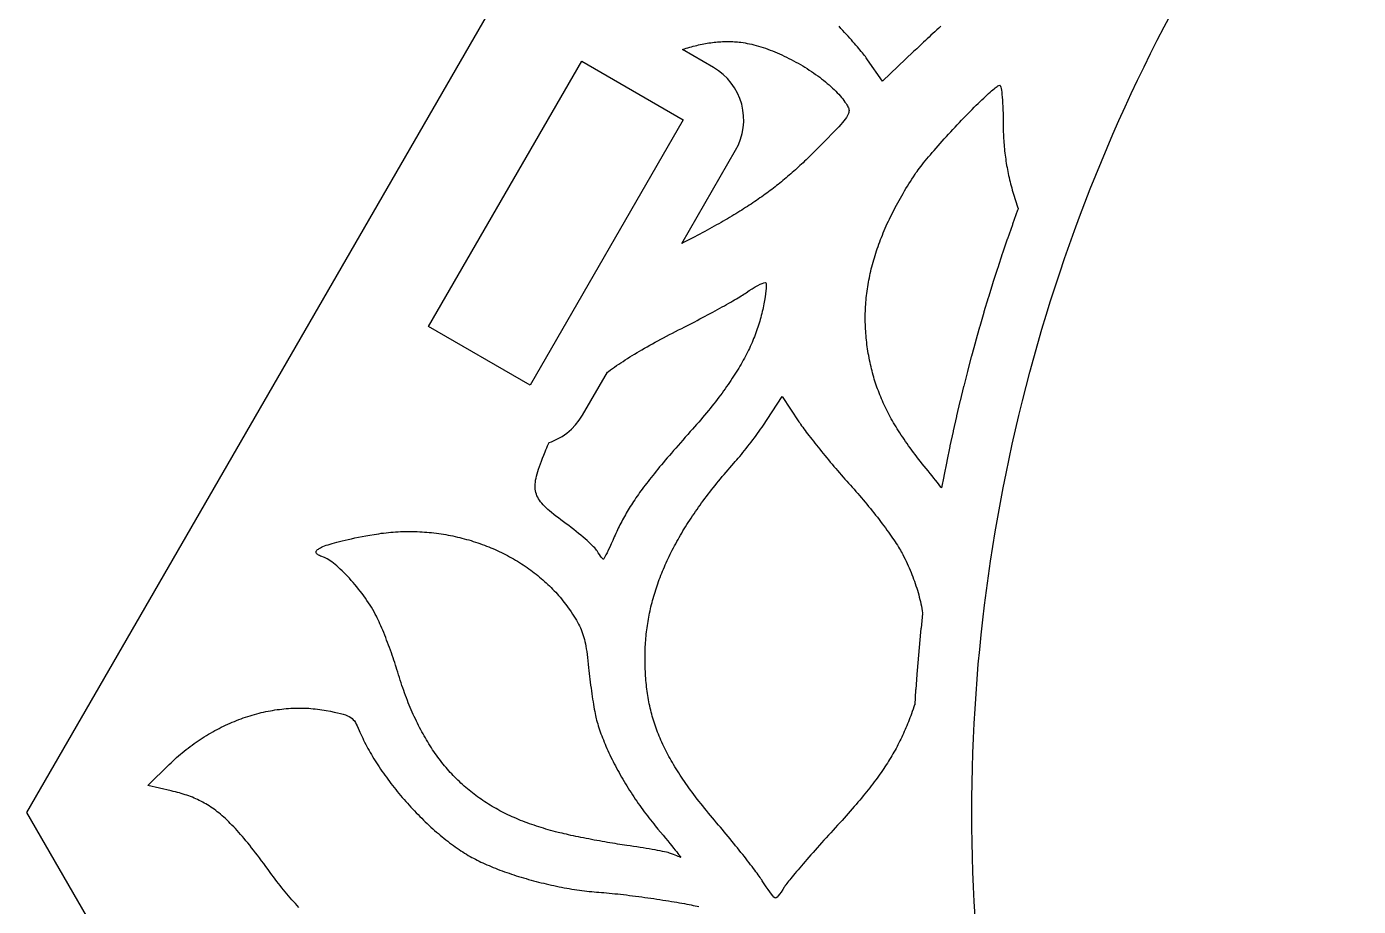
# Model space of a CAD drawing. Header units: millimetres. Extents: x 10 to 410, y 18 to 283.
# Drawn here: x 232 to 267.22, y 218.52 to 241.79 of the extents above; entities that cross this region are included whole.
import ezdxf

# ---------------------------------------------------------------- set-up
doc = ezdxf.new("R2010")
doc.units = ezdxf.units.MM
doc.layers.add('CUT', color=1, linetype='Continuous')

msp = doc.modelspace()

# ---------------------------------------------------------------- linework, layer by layer
at = {"layer": 'CUT'}
for points in [[(337, 160.3782), (372, 221), (337, 281.6218), (267, 281.6218), (232, 221), (267, 160.3782)], [(251.7882, 241.1192), (251.8506, 241.093), (251.913, 241.0659), (251.9754, 241.0378), (252.0377, 241.0088), (252.0998, 240.9788), (252.1618, 240.9481), (252.2234, 240.9165), (252.2848, 240.8841), (252.3457, 240.851), (252.4063, 240.8172), (252.4663, 240.7827), (252.5258, 240.7475), (252.5847, 240.7117), (252.6429, 240.6753), (252.7005, 240.6383), (252.7572, 240.6008), (252.8131, 240.5629), (252.8682, 240.5244), (252.9223, 240.4856), (252.9754, 240.4463), (253.0275, 240.4067), (253.0784, 240.3668), (253.1282, 240.3265), (253.1768, 240.286), (253.2241, 240.2453), (253.2701, 240.2043), (253.3147, 240.1632), (253.3578, 240.122), (253.3995, 240.0806), (253.4396, 240.0392), (253.4781, 239.9978), (253.5149, 239.9563), (253.55, 239.9149), (253.5834, 239.8735), (253.6149, 239.8323), (253.6445, 239.7911), (253.6722, 239.7502), (253.6908, 239.7211), (253.7075, 239.6938), (253.7219, 239.6678), (253.7337, 239.6426), (253.7427, 239.6179), (253.7486, 239.5931), (253.7511, 239.568), (253.75, 239.5419), (253.7449, 239.5146), (253.7357, 239.4855), (253.722, 239.4544), (253.7036, 239.4206), (253.6801, 239.3838), (253.6514, 239.3436), (253.617, 239.2996), (253.5769, 239.2513), (253.5307, 239.1982), (253.478, 239.14), (253.4188, 239.0763), (253.3526, 239.0065), (253.2792, 238.9304), (253.1983, 238.8473), (253.1097, 238.757), (253.013, 238.659), (252.9081, 238.5529), (252.8661, 238.5105), (252.8242, 238.4686), (252.7826, 238.4273), (252.7412, 238.3864), (252.6999, 238.3459), (252.6587, 238.306), (252.6177, 238.2664), (252.5767, 238.2273), (252.5359, 238.1886), (252.4951, 238.1503), (252.4543, 238.1124), (252.4136, 238.0748), (252.3729, 238.0377), (252.3322, 238.0008), (252.2915, 237.9644), (252.2507, 237.9282), (252.2098, 237.8924), (252.1689, 237.8568), (252.1278, 237.8216), (252.0867, 237.7866), (252.0454, 237.7519), (252.0039, 237.7175), (251.9622, 237.6833), (251.9204, 237.6493), (251.8783, 237.6155), (251.836, 237.582), (251.7935, 237.5486), (251.7507, 237.5154), (251.7076, 237.4824), (251.6642, 237.4495), (251.6204, 237.4168), (251.5763, 237.3842), (251.5319, 237.3517), (251.487, 237.3193), (251.4418, 237.287), (251.3961, 237.2548), (251.35, 237.2227), (251.3035, 237.1906), (251.2564, 237.1586), (251.2089, 237.1266), (251.1608, 237.0946), (251.1122, 237.0626), (251.0631, 237.0306), (251.0134, 236.9986), (250.9631, 236.9666), (250.9122, 236.9345), (250.8607, 236.9023), (250.8085, 236.8701), (250.7557, 236.8379), (250.7021, 236.8055), (250.6479, 236.773), (250.593, 236.7404), (250.5373, 236.7076), (250.4809, 236.6748), (250.4237, 236.6417), (250.3656, 236.6085), (250.3068, 236.5752), (250.2472, 236.5416), (250.1867, 236.5078), (250.1253, 236.4738), (250.063, 236.4396), (249.9998, 236.4051), (249.9358, 236.3704), (249.8707, 236.3354), (249.8047, 236.3002), (249.7377, 236.2646), (249.6697, 236.2288), (249.6007, 236.1926), (249.5307, 236.1561), (249.4596, 236.1192), (249.3874, 236.082), (249.3271, 236.0511), (250.753, 238.5209), (250.8247, 238.6605), (250.8824, 238.8066), (250.9255, 238.9575), (250.9537, 239.112), (250.9665, 239.2685), (250.9639, 239.4255), (250.946, 239.5815), (250.9128, 239.735), (250.8648, 239.8845), (250.8023, 240.0285), (250.7261, 240.1658), (250.6367, 240.2949), (250.5351, 240.4146), (250.4223, 240.5238), (250.2993, 240.6214), (250.1673, 240.7065), (249.3442, 241.1817), (249.3501, 241.1837), (249.3971, 241.1993), (249.4441, 241.2142), (249.4909, 241.2286), (249.5378, 241.2424), (249.5845, 241.2556), (249.6312, 241.2683), (249.6777, 241.2803), (249.7242, 241.2917), (249.7706, 241.3026), (249.8169, 241.3128), (249.8631, 241.3225), (249.9092, 241.3315), (249.9552, 241.34), (250.001, 241.3478), (250.0468, 241.355), (250.0925, 241.3616), (250.138, 241.3675), (250.1834, 241.3729), (250.2287, 241.3776), (250.2739, 241.3817), (250.319, 241.3852), (250.3639, 241.388), (250.4087, 241.3902), (250.4533, 241.3918), (250.4978, 241.3927), (250.5422, 241.393), (250.5864, 241.3927), (250.6305, 241.3916), (250.6744, 241.39), (250.7181, 241.3877), (250.7617, 241.3847), (250.8052, 241.381), (250.8484, 241.3767), (250.8915, 241.3718), (250.947, 241.3643), (251.0034, 241.3553), (251.0606, 241.3448), (251.1184, 241.333), (251.177, 241.3198), (251.2362, 241.3052), (251.296, 241.2893), (251.3563, 241.2722), (251.4171, 241.2538), (251.4782, 241.2342), (251.5397, 241.2134), (251.6015, 241.1915), (251.6636, 241.1685), (251.7258, 241.1444)], [(246.6827, 240.8709), (249.3673, 239.3209), (245.3173, 232.3061), (242.6327, 233.8561)], [(254.9628, 231.2565), (254.9311, 231.3103), (254.9001, 231.3638), (254.8699, 231.4171), (254.8406, 231.4701), (254.812, 231.523), (254.7842, 231.5757), (254.7572, 231.6282), (254.731, 231.6807), (254.7054, 231.733), (254.6806, 231.7852), (254.6566, 231.8374), (254.6332, 231.8895), (254.6105, 231.9416), (254.5885, 231.9937), (254.5672, 232.0458), (254.5466, 232.098), (254.5266, 232.1502), (254.5072, 232.2024), (254.4885, 232.2548), (254.4704, 232.3073), (254.4529, 232.3599), (254.436, 232.4127), (254.4197, 232.4657), (254.4039, 232.5189), (254.3887, 232.5722), (254.374, 232.6259), (254.3599, 232.6798), (254.3463, 232.7339), (254.3333, 232.7884), (254.3196, 232.8478), (254.3066, 232.9071), (254.2943, 232.9664), (254.2825, 233.0256), (254.2715, 233.0847), (254.261, 233.1438), (254.2512, 233.2029), (254.242, 233.2619), (254.2335, 233.3208), (254.2256, 233.3798), (254.2183, 233.4386), (254.2117, 233.4975), (254.2057, 233.5563), (254.2003, 233.6151), (254.1956, 233.6739), (254.1916, 233.7326), (254.1882, 233.7913), (254.1854, 233.85), (254.1833, 233.9087), (254.1818, 233.9673), (254.1809, 234.026), (254.1807, 234.0847), (254.1812, 234.1433), (254.1823, 234.2019), (254.184, 234.2606), (254.1864, 234.3192), (254.1895, 234.3779), (254.1932, 234.4365), (254.1975, 234.4952), (254.2025, 234.5539), (254.2082, 234.6126), (254.2145, 234.6713), (254.2214, 234.7301), (254.229, 234.7888), (254.2373, 234.8476), (254.2462, 234.9064), (254.2558, 234.9653), (254.266, 235.0242), (254.2769, 235.0831), (254.2884, 235.1421), (254.3006, 235.2011), (254.3135, 235.2602), (254.327, 235.3193), (254.3412, 235.3784), (254.356, 235.4376), (254.3715, 235.4969), (254.3877, 235.5562), (254.4045, 235.6156), (254.422, 235.6751), (254.4401, 235.7346), (254.4589, 235.7942), (254.4784, 235.8539), (254.4985, 235.9136), (254.5193, 235.9734), (254.5408, 236.0334), (254.563, 236.0933), (254.5858, 236.1534), (254.6092, 236.2136), (254.6334, 236.2738), (254.6582, 236.3342), (254.6837, 236.3946), (254.7098, 236.4552), (254.7366, 236.5158), (254.7641, 236.5766), (254.7923, 236.6375), (254.8211, 236.6984), (254.8507, 236.7595), (254.8809, 236.8207), (254.9117, 236.8821), (254.9433, 236.9435), (254.9755, 237.0051), (255.0084, 237.0668), (255.0419, 237.1286), (255.0762, 237.1906), (255.1111, 237.2527), (255.1467, 237.3149), (255.183, 237.3773), (255.22, 237.4398), (255.2576, 237.5024), (255.296, 237.5653), (255.335, 237.6282), (255.3747, 237.6913), (255.415, 237.7546), (255.4561, 237.818), (255.4978, 237.8816), (255.5224, 237.9179), (255.5498, 237.9567), (255.5798, 237.9979), (255.6125, 238.0414), (255.6476, 238.0871), (255.685, 238.1348), (255.7247, 238.1844), (255.7664, 238.2358), (255.81, 238.2887), (255.8555, 238.3432), (255.9027, 238.3991), (255.9514, 238.4562), (256.0016, 238.5144), (256.0532, 238.5735), (256.1059, 238.6335), (256.1597, 238.6942), (256.2144, 238.7555), (256.2699, 238.8172), (256.3261, 238.8792), (256.3829, 238.9414), (256.4402, 239.0036), (256.4977, 239.0658), (256.5554, 239.1277), (256.6132, 239.1893), (256.671, 239.2504), (256.7285, 239.3108), (256.7857, 239.3706), (256.8425, 239.4294), (256.8987, 239.4872), (256.9542, 239.5439), (257.0089, 239.5993), (257.0627, 239.6532), (257.1154, 239.7057), (257.1668, 239.7564), (257.217, 239.8054), (257.2657, 239.8524), (257.3128, 239.8973), (257.3583, 239.94), (257.4019, 239.9804), (257.4435, 240.0183), (257.4831, 240.0536), (257.5204, 240.0862), (257.5555, 240.1159), (257.5881, 240.1426), (257.6181, 240.1662), (257.6453, 240.1865), (257.6698, 240.2034), (257.6913, 240.2168), (257.7097, 240.2266), (257.7249, 240.2325), (257.7368, 240.2345), (257.7465, 240.2289), (257.7559, 240.2125), (257.765, 240.1859), (257.7736, 240.1496), (257.7819, 240.1043), (257.7895, 240.0506), (257.7967, 239.989), (257.8031, 239.9202), (257.809, 239.8447), (257.814, 239.7631), (257.8183, 239.676), (257.8217, 239.5841), (257.8242, 239.4878), (257.8258, 239.3878), (257.8263, 239.2847), (257.8265, 239.2269), (257.8271, 239.1695), (257.8281, 239.1124), (257.8295, 239.0556), (257.8313, 238.999), (257.8335, 238.9426), (257.8362, 238.8865), (257.8393, 238.8307), (257.8428, 238.775), (257.8467, 238.7195), (257.8511, 238.6642), (257.8559, 238.609), (257.8612, 238.554), (257.8669, 238.4992), (257.8731, 238.4444), (257.8798, 238.3898), (257.8869, 238.3353), (257.8945, 238.2808), (257.9025, 238.2264), (257.9111, 238.1721), (257.9201, 238.1178), (257.9297, 238.0635), (257.9397, 238.0093), (257.9502, 237.955), (257.9613, 237.9007), (257.9728, 237.8464), (257.9849, 237.7921), (257.9975, 237.7377), (258.0106, 237.6832), (258.0242, 237.6286), (258.0384, 237.574), (258.0531, 237.5192), (258.0684, 237.4643), (258.0842, 237.4092), (258.1005, 237.354), (258.1175, 237.2987), (258.135, 237.2431), (258.153, 237.1874), (258.1716, 237.1314), (258.1908, 237.0752), (258.2106, 237.0188), (258.2251, 236.9783), (258.2127, 236.9447), (258.208, 236.9316), (258.0753, 236.562), (258.0706, 236.5488), (257.9411, 236.1781), (257.9366, 236.1649), (257.8103, 235.793), (257.8059, 235.7798), (257.6829, 235.4068), (257.6786, 235.3935), (257.5589, 235.0195), (257.5547, 235.0062), (257.4383, 234.6312), (257.4342, 234.6178), (257.321, 234.2418), (257.317, 234.2284), (257.2071, 233.8514), (257.2033, 233.838), (257.0967, 233.46), (257.093, 233.4466), (256.9897, 233.0677), (256.9861, 233.0542), (256.8861, 232.6745), (256.8826, 232.6609), (256.7859, 232.2803), (256.7825, 232.2668), (256.6892, 231.8853), (256.6859, 231.8718), (256.5959, 231.4895), (256.5928, 231.4759), (256.5061, 231.0929), (256.5031, 231.0793), (256.4198, 230.6955), (256.4169, 230.6819), (256.3369, 230.2974), (256.3341, 230.2837), (256.2575, 229.8985), (256.2549, 229.8848), (256.1986, 229.5883), (256.1833, 229.6083), (256.1363, 229.669), (256.0891, 229.729), (256.0419, 229.7883), (255.9946, 229.8466), (255.9475, 229.9038), (255.8936, 229.969), (255.8408, 230.0335), (255.7891, 230.0972), (255.7384, 230.1603), (255.6888, 230.2227), (255.6403, 230.2845), (255.5927, 230.3456), (255.5462, 230.4062), (255.5007, 230.4662), (255.4562, 230.5256), (255.4127, 230.5845), (255.3701, 230.6428), (255.3285, 230.7007), (255.2879, 230.7581), (255.2481, 230.815), (255.2094, 230.8715), (255.1715, 230.9276), (255.1345, 230.9833), (255.0985, 231.0386), (255.0633, 231.0936), (255.0289, 231.1482), (254.9955, 231.2025)], [(250.9698, 234.7094), (251.0003, 234.7294), (251.0275, 234.7478), (251.1117, 234.8044), (251.1928, 234.8559), (251.2693, 234.9017), (251.3398, 234.9409), (251.4026, 234.9729), (251.4564, 234.9968), (251.4995, 235.0119), (251.5306, 235.0174), (251.5481, 235.0126), (251.5554, 234.9956), (251.5592, 234.964), (251.5596, 234.9192), (251.5567, 234.8626), (251.5507, 234.7956), (251.5417, 234.7195), (251.5299, 234.6358), (251.5153, 234.5458), (251.4983, 234.4509), (251.4788, 234.3524), (251.4679, 234.3009), (251.4563, 234.2495), (251.4441, 234.1982), (251.4314, 234.1469), (251.418, 234.0957), (251.404, 234.0446), (251.3894, 233.9935), (251.3741, 233.9425), (251.3582, 233.8914), (251.3417, 233.8404), (251.3245, 233.7894), (251.3066, 233.7384), (251.2881, 233.6874), (251.2689, 233.6363), (251.249, 233.5852), (251.2285, 233.5341), (251.2072, 233.4829), (251.1853, 233.4316), (251.1627, 233.3803), (251.1393, 233.3288), (251.1153, 233.2773), (251.0905, 233.2256), (251.065, 233.1738), (251.0387, 233.1219), (251.0118, 233.0699), (250.984, 233.0177), (250.9556, 232.9653), (250.9263, 232.9127), (250.8963, 232.86), (250.8656, 232.807), (250.834, 232.7539), (250.8017, 232.7005), (250.7686, 232.6469), (250.7347, 232.5931), (250.7, 232.539), (250.6644, 232.4847), (250.6281, 232.4301), (250.591, 232.3752), (250.553, 232.32), (250.5142, 232.2645), (250.4745, 232.2087), (250.434, 232.1526), (250.3927, 232.0961), (250.3505, 232.0393), (250.3074, 231.9822), (250.2635, 231.9246), (250.2187, 231.8667), (250.173, 231.8085), (250.1264, 231.7498), (250.0789, 231.6907), (250.0306, 231.6312), (249.9813, 231.5712), (249.9311, 231.5108), (249.88, 231.45), (249.8279, 231.3887), (249.775, 231.3269), (249.7211, 231.2647), (249.6662, 231.2019), (249.6104, 231.1387), (249.5537, 231.0749), (249.4857, 230.9988), (249.4194, 230.9242), (249.3547, 230.8512), (249.2916, 230.7798), (249.2301, 230.7098), (249.1701, 230.6412), (249.1116, 230.574), (249.0546, 230.5082), (248.999, 230.4437), (248.9449, 230.3804), (248.8921, 230.3184), (248.8407, 230.2576), (248.7906, 230.1979), (248.7419, 230.1394), (248.6944, 230.0819), (248.6481, 230.0254), (248.6031, 229.97), (248.5592, 229.9154), (248.5165, 229.8618), (248.4749, 229.8091), (248.4344, 229.7572), (248.395, 229.706), (248.3566, 229.6557), (248.3193, 229.606), (248.2829, 229.557), (248.2475, 229.5086), (248.213, 229.4608), (248.1793, 229.4135), (248.1466, 229.3668), (248.1147, 229.3205), (248.0835, 229.2746), (248.0532, 229.2291), (248.0236, 229.184), (247.9947, 229.1391), (247.9665, 229.0946), (247.939, 229.0502), (247.9121, 229.006), (247.8858, 228.962), (247.8601, 228.918), (247.8349, 228.8742), (247.8102, 228.8303), (247.7861, 228.7864), (247.7623, 228.7425), (247.739, 228.6984), (247.7161, 228.6543), (247.6936, 228.6099), (247.6714, 228.5653), (247.6495, 228.5204), (247.6279, 228.4753), (247.6065, 228.4298), (247.5854, 228.3839), (247.5644, 228.3376), (247.5437, 228.2908), (247.5012, 228.1952), (247.4601, 228.1044), (247.421, 228.0197), (247.3845, 227.9422), (247.3512, 227.8732), (247.3217, 227.814), (247.2966, 227.7658), (247.2766, 227.7298), (247.2621, 227.7073), (247.254, 227.6995), (247.2437, 227.7054), (247.2272, 227.722), (247.2055, 227.7481), (247.1797, 227.7823), (247.1508, 227.8233), (247.1197, 227.8696), (247.0876, 227.92), (247.0721, 227.9422), (247.0509, 227.9684), (247.0244, 227.9981), (246.9928, 228.0312), (246.9565, 228.0673), (246.9158, 228.1063), (246.8711, 228.1477), (246.8226, 228.1914), (246.7706, 228.237), (246.7155, 228.2843), (246.6576, 228.333), (246.5973, 228.3828), (246.5347, 228.4334), (246.4704, 228.4847), (246.4045, 228.5362), (246.3374, 228.5877), (246.2694, 228.639), (246.2009, 228.6897), (246.1302, 228.7418), (246.0633, 228.7919), (246.0001, 228.8402), (245.9406, 228.8869), (245.8848, 228.932), (245.8325, 228.9759), (245.7838, 229.0186), (245.7387, 229.0604), (245.6969, 229.1013), (245.6586, 229.1417), (245.6237, 229.1816), (245.5921, 229.2212), (245.5637, 229.2607), (245.5386, 229.3003), (245.5167, 229.3401), (245.498, 229.3804), (245.4823, 229.4212), (245.4697, 229.4628), (245.46, 229.5054), (245.4534, 229.549), (245.4496, 229.594), (245.4487, 229.6403), (245.4507, 229.6884), (245.4554, 229.7382), (245.4629, 229.7899), (245.473, 229.8439), (245.4858, 229.9001), (245.5011, 229.9588), (245.519, 230.0202), (245.5395, 230.0845), (245.5623, 230.1517), (245.5876, 230.2221), (245.6153, 230.2959), (245.6452, 230.3732), (245.6775, 230.4542), (245.712, 230.5391), (245.7339, 230.5921), (245.7562, 230.6445), (245.7788, 230.6964), (245.8018, 230.7477), (245.8209, 230.7893), (245.8809, 230.8086), (246.025, 230.8711), (246.1622, 230.9473), (246.2914, 231.0367), (246.4111, 231.1383), (246.5203, 231.2511), (246.6179, 231.3741), (246.703, 231.5061), (247.3612, 232.6461), (247.3897, 232.6673), (247.4418, 232.7054), (247.4949, 232.7435), (247.5489, 232.7816), (247.6039, 232.8196), (247.6598, 232.8577), (247.7167, 232.8958), (247.7746, 232.934), (247.8335, 232.9722), (247.8935, 233.0104), (247.9544, 233.0488), (248.0164, 233.0872), (248.0795, 233.1257), (248.1436, 233.1643), (248.2088, 233.203), (248.2751, 233.2419), (248.3425, 233.2809), (248.411, 233.32), (248.4807, 233.3593), (248.5515, 233.3988), (248.6235, 233.4384), (248.6966, 233.4783), (248.7709, 233.5184), (248.8464, 233.5586), (248.9231, 233.5991), (249.001, 233.6399), (249.0802, 233.6809), (249.1606, 233.7222), (249.2422, 233.7637), (249.3251, 233.8055), (249.3935, 233.84), (249.4622, 233.8749), (249.5313, 233.9103), (249.6005, 233.9459), (249.6698, 233.9818), (249.739, 234.0179), (249.808, 234.0541), (249.8766, 234.0903), (249.9447, 234.1265), (250.0122, 234.1626), (250.0789, 234.1985), (250.1448, 234.2341), (250.2096, 234.2694), (250.2733, 234.3043), (250.3357, 234.3388), (250.3967, 234.3726), (250.4561, 234.4059), (250.5139, 234.4384), (250.5698, 234.4702), (250.6238, 234.5011), (250.6757, 234.5311), (250.7254, 234.5602), (250.7728, 234.5881), (250.8176, 234.6149), (250.8599, 234.6405), (250.8995, 234.6649), (250.9361, 234.6878)], [(253.8365, 221.0971), (253.7846, 221.0375), (253.7315, 220.9772), (253.6774, 220.916), (253.6221, 220.8539), (253.5656, 220.7909), (253.5079, 220.727), (253.449, 220.6622), (253.3889, 220.5963), (253.3275, 220.5295), (253.2667, 220.4632), (253.2061, 220.397), (253.1459, 220.3309), (253.0862, 220.265), (253.0272, 220.1996), (252.9688, 220.1346), (252.9113, 220.0703), (252.8546, 220.0066), (252.799, 219.9438), (252.7444, 219.882), (252.6911, 219.8213), (252.6391, 219.7617), (252.5885, 219.7035), (252.5393, 219.6467), (252.4918, 219.5915), (252.446, 219.5379), (252.402, 219.4861), (252.3599, 219.4362), (252.3198, 219.3883), (252.2819, 219.3425), (252.2461, 219.299), (252.2126, 219.2578), (252.1815, 219.2192), (252.153, 219.1831), (252.127, 219.1497), (252.1038, 219.1192), (252.0834, 219.0916), (252.0659, 219.0671), (252.0513, 219.0458), (252.0399, 219.0277), (251.9976, 218.9599), (251.9557, 218.8978), (251.9157, 218.843), (251.8791, 218.7976), (251.8473, 218.7631), (251.8217, 218.7415), (251.8039, 218.7345), (251.7889, 218.7426), (251.7657, 218.7645), (251.7354, 218.7989), (251.6988, 218.8445), (251.6571, 218.8999), (251.6111, 218.9639), (251.5619, 219.0351), (251.5105, 219.1121), (251.4579, 219.1938), (251.4408, 219.2203), (251.4212, 219.2496), (251.3992, 219.2816), (251.3749, 219.3162), (251.3484, 219.3532), (251.3199, 219.3926), (251.2893, 219.4342), (251.2568, 219.4779), (251.2225, 219.5236), (251.1865, 219.5712), (251.1488, 219.6205), (251.1096, 219.6714), (251.069, 219.7239), (251.027, 219.7777), (250.9838, 219.8328), (250.9394, 219.889), (250.8939, 219.9463), (250.8475, 220.0044), (250.8002, 220.0634), (250.7521, 220.123), (250.7033, 220.1832), (250.6539, 220.2438), (250.604, 220.3047), (250.5538, 220.3658), (250.5032, 220.4269), (250.4523, 220.4881), (250.4014, 220.549), (250.3504, 220.6097), (250.2995, 220.6699), (250.2488, 220.7297), (250.1934, 220.7949), (250.1391, 220.8595), (250.0857, 220.9235), (250.0332, 220.987), (249.9818, 221.0498), (249.9312, 221.1121), (249.8817, 221.1739), (249.833, 221.2352), (249.7853, 221.296), (249.7385, 221.3562), (249.6927, 221.416), (249.6477, 221.4754), (249.6037, 221.5343), (249.5606, 221.5928), (249.5183, 221.6508), (249.4769, 221.7085), (249.4364, 221.7658), (249.3968, 221.8228), (249.3581, 221.8794), (249.3202, 221.9356), (249.2831, 221.9916), (249.2469, 222.0472), (249.2115, 222.1026), (249.177, 222.1577), (249.1433, 222.2126), (249.1104, 222.2672), (249.0783, 222.3216), (249.047, 222.3758), (249.0165, 222.4298), (248.9868, 222.4836), (248.9579, 222.5373), (248.9297, 222.5908), (248.9024, 222.6442), (248.8758, 222.6975), (248.8499, 222.7507), (248.8248, 222.8038), (248.8004, 222.8568), (248.7768, 222.9098), (248.7539, 222.9628), (248.7317, 223.0157), (248.7103, 223.0687), (248.6895, 223.1216), (248.6695, 223.1746), (248.6501, 223.2277), (248.6314, 223.2808), (248.6134, 223.334), (248.5961, 223.3872), (248.5795, 223.4406), (248.5635, 223.4941), (248.5481, 223.5478), (248.5335, 223.6015), (248.5194, 223.6555), (248.506, 223.7097), (248.4932, 223.764), (248.4811, 223.8186), (248.4695, 223.8734), (248.4586, 223.9285), (248.4482, 223.9838), (248.4385, 224.0394), (248.4293, 224.0953), (248.4207, 224.1515), (248.4127, 224.208), (248.4053, 224.2649), (248.3984, 224.3222), (248.392, 224.3798), (248.3862, 224.4378), (248.381, 224.4962), (248.3763, 224.555), (248.3721, 224.6143), (248.3684, 224.674), (248.3653, 224.7342), (248.3626, 224.7949), (248.3604, 224.8561), (248.3588, 224.9178), (248.3576, 224.98), (248.3569, 225.0428), (248.3566, 225.1061), (248.3569, 225.1624), (248.3577, 225.2186), (248.3591, 225.2747), (248.361, 225.3308), (248.3634, 225.3868), (248.3664, 225.4428), (248.3699, 225.4987), (248.3739, 225.5546), (248.3785, 225.6105), (248.3837, 225.6662), (248.3894, 225.722), (248.3956, 225.7777), (248.4024, 225.8334), (248.4098, 225.889), (248.4177, 225.9446), (248.4261, 226.0002), (248.4351, 226.0557), (248.4447, 226.1112), (248.4548, 226.1667), (248.4655, 226.2222), (248.4767, 226.2776), (248.4885, 226.3331), (248.5008, 226.3885), (248.5137, 226.4439), (248.5272, 226.4993), (248.5412, 226.5546), (248.5558, 226.61), (248.571, 226.6654), (248.5867, 226.7207), (248.603, 226.7761), (248.6198, 226.8315), (248.6373, 226.8868), (248.6552, 226.9422), (248.6738, 226.9976), (248.6929, 227.053), (248.7127, 227.1084), (248.7329, 227.1638), (248.7538, 227.2193), (248.7752, 227.2747), (248.7972, 227.3302), (248.8198, 227.3857), (248.843, 227.4412), (248.8667, 227.4968), (248.891, 227.5524), (248.9159, 227.608), (248.9414, 227.6636), (248.9675, 227.7193), (248.9941, 227.7751), (249.0214, 227.8308), (249.0492, 227.8866), (249.0776, 227.9425), (249.1066, 227.9984), (249.1362, 228.0544), (249.1664, 228.1104), (249.1972, 228.1664), (249.2285, 228.2225), (249.2605, 228.2787), (249.293, 228.3349), (249.3262, 228.3912), (249.3599, 228.4476), (249.3943, 228.504), (249.4292, 228.5605), (249.4648, 228.6171), (249.5009, 228.6737), (249.5376, 228.7305), (249.575, 228.7873), (249.6129, 228.8441), (249.6515, 228.9011), (249.6906, 228.9581), (249.7304, 229.0153), (249.7708, 229.0725), (249.8117, 229.1298), (249.8533, 229.1872), (249.8955, 229.2447), (249.9383, 229.3023), (249.9818, 229.36), (250.0258, 229.4178), (250.0704, 229.4757), (250.1157, 229.5337), (250.1616, 229.5919), (250.2081, 229.6501), (250.2552, 229.7084), (250.3029, 229.7669), (250.3513, 229.8255), (250.4003, 229.8842), (250.4499, 229.943), (250.5001, 230.0019), (250.5509, 230.061), (250.6024, 230.1202), (250.6545, 230.1795), (250.7072, 230.239), (250.7441, 230.2808), (250.7825, 230.3252), (250.8221, 230.3719), (250.8628, 230.4206), (250.9044, 230.4711), (250.9467, 230.5233), (250.9897, 230.5769), (251.033, 230.6316), (251.0766, 230.6872), (251.1202, 230.7435), (251.1638, 230.8003), (251.207, 230.8574), (251.2498, 230.9145), (251.2919, 230.9713), (251.3332, 231.0277), (251.3735, 231.0835), (251.4127, 231.1383), (251.4506, 231.1921), (251.4869, 231.2445), (251.5216, 231.2953), (251.5545, 231.3443), (251.5853, 231.3913), (251.9819, 232.0034), (252.425, 231.3373), (252.4475, 231.3039), (252.472, 231.2685), (252.4983, 231.2311), (252.5265, 231.1918), (252.5563, 231.1508), (252.5878, 231.108), (252.6209, 231.0637), (252.6555, 231.0179), (252.6915, 230.9707), (252.7289, 230.9222), (252.7675, 230.8724), (252.8073, 230.8215), (252.8483, 230.7696), (252.8903, 230.7167), (252.9333, 230.663), (252.9771, 230.6086), (253.0218, 230.5534), (253.0673, 230.4977), (253.1134, 230.4415), (253.1601, 230.385), (253.2073, 230.3281), (253.255, 230.271), (253.303, 230.2138), (253.3514, 230.1567), (253.3999, 230.0995), (253.4486, 230.0426), (253.4974, 229.9859), (253.5462, 229.9296), (253.5949, 229.8737), (253.6434, 229.8183), (253.6917, 229.7636), (253.7397, 229.7096), (253.7873, 229.6564), (253.8344, 229.6042), (253.8829, 229.5502), (253.9316, 229.4955), (253.9802, 229.4401), (254.0288, 229.3841), (254.0774, 229.3276), (254.1258, 229.2707), (254.1739, 229.2134), (254.2218, 229.1558), (254.2694, 229.098), (254.3165, 229.04), (254.3632, 228.9821), (254.4094, 228.9241), (254.4551, 228.8663), (254.5, 228.8087), (254.5443, 228.7513), (254.5879, 228.6944), (254.6306, 228.6378), (254.6724, 228.5818), (254.7134, 228.5264), (254.7533, 228.4716), (254.7921, 228.4176), (254.8299, 228.3645), (254.8665, 228.3122), (254.9018, 228.261), (254.9358, 228.2108), (254.9685, 228.1618), (254.9998, 228.1141), (255.0296, 228.0676), (255.0578, 228.0226), (255.0845, 227.979), (255.1095, 227.937), (255.1328, 227.8967), (255.1543, 227.858), (255.1739, 227.8212), (255.2039, 227.7629), (255.2331, 227.7045), (255.2615, 227.6461), (255.2891, 227.5875), (255.316, 227.5289), (255.342, 227.4702), (255.3673, 227.4114), (255.3918, 227.3525), (255.4155, 227.2935), (255.4384, 227.2344), (255.4605, 227.1753), (255.4818, 227.116), (255.5024, 227.0567), (255.5222, 226.9973), (255.5412, 226.9378), (255.5594, 226.8782), (255.5768, 226.8185), (255.5934, 226.7588), (255.6093, 226.6989), (255.6244, 226.639), (255.6386, 226.579), (255.6521, 226.5189), (255.6649, 226.4587), (255.6768, 226.3985), (255.6879, 226.3381), (255.6983, 226.2777), (255.6992, 226.272), (255.6988, 226.2683), (255.656, 225.878), (255.6546, 225.8641), (255.6152, 225.4734), (255.6139, 225.4595), (255.578, 225.0684), (255.5767, 225.0545), (255.5442, 224.6632), (255.5431, 224.6492), (255.514, 224.2576), (255.513, 224.2437), (255.4874, 223.8518), (255.4873, 223.8516), (255.4693, 223.797), (255.4474, 223.7335), (255.4248, 223.6699), (255.4047, 223.6147), (255.3843, 223.56), (255.3638, 223.5059), (255.3431, 223.4524), (255.3221, 223.3994), (255.3009, 223.3469), (255.2794, 223.2949), (255.2577, 223.2433), (255.2356, 223.1921), (255.2132, 223.1413), (255.1905, 223.0909), (255.1674, 223.0408), (255.144, 222.9909), (255.1201, 222.9414), (255.0958, 222.8921), (255.0711, 222.843), (255.0459, 222.7941), (255.0203, 222.7453), (254.9942, 222.6967), (254.9675, 222.6481), (254.9404, 222.5997), (254.9126, 222.5512), (254.8843, 222.5028), (254.8555, 222.4544), (254.826, 222.4059), (254.7959, 222.3574), (254.7651, 222.3087), (254.7337, 222.26), (254.7016, 222.2111), (254.6688, 222.1619), (254.6353, 222.1126), (254.601, 222.0631), (254.566, 222.0132), (254.5302, 221.9631), (254.4936, 221.9126), (254.4562, 221.8618), (254.418, 221.8106), (254.3789, 221.759), (254.339, 221.7069), (254.2981, 221.6544), (254.2563, 221.6014), (254.2137, 221.5478), (254.17, 221.4937), (254.1254, 221.439), (254.0798, 221.3837), (254.0332, 221.3278), (253.9856, 221.2712), (253.937, 221.2139), (253.8873, 221.1559)], [(243.836, 221.4849), (243.7908, 221.5198), (243.7461, 221.5551), (243.7019, 221.591), (243.6581, 221.6274), (243.6148, 221.6643), (243.5719, 221.7018), (243.5295, 221.7397), (243.4876, 221.7782), (243.4461, 221.8172), (243.405, 221.8567), (243.3644, 221.8968), (243.3242, 221.9374), (243.2844, 221.9786), (243.2451, 222.0202), (243.2062, 222.0625), (243.1678, 222.1052), (243.1297, 222.1486), (243.0921, 222.1924), (243.0549, 222.2369), (243.0181, 222.2819), (242.9818, 222.3274), (242.9458, 222.3735), (242.9103, 222.4202), (242.8751, 222.4674), (242.8404, 222.5152), (242.806, 222.5636), (242.7721, 222.6126), (242.7386, 222.6621), (242.7054, 222.7123), (242.6726, 222.763), (242.6403, 222.8143), (242.6083, 222.8661), (242.5767, 222.9186), (242.5454, 222.9717), (242.5146, 223.0254), (242.4841, 223.0796), (242.454, 223.1345), (242.4243, 223.19), (242.3949, 223.2461), (242.3659, 223.3028), (242.3372, 223.3601), (242.3089, 223.418), (242.281, 223.4766), (242.2534, 223.5357), (242.2261, 223.5955), (242.1992, 223.656), (242.1727, 223.717), (242.1465, 223.7787), (242.1206, 223.841), (242.0951, 223.904), (242.0699, 223.9676), (242.045, 224.0319), (242.0205, 224.0968), (241.9962, 224.1623), (241.9723, 224.2285), (241.9488, 224.2954), (241.9255, 224.3629), (241.9026, 224.4311), (241.8799, 224.4999), (241.8576, 224.5694), (241.8356, 224.6396), (241.8139, 224.7104), (241.7925, 224.7819), (241.7746, 224.8411), (241.7556, 224.9022), (241.7356, 224.9649), (241.7145, 225.029), (241.6926, 225.0943), (241.6698, 225.1605), (241.6464, 225.2274), (241.6224, 225.2947), (241.5978, 225.3622), (241.5728, 225.4297), (241.5475, 225.4968), (241.5219, 225.5634), (241.4962, 225.6293), (241.4705, 225.6941), (241.4448, 225.7576), (241.4192, 225.8197), (241.3939, 225.88), (241.3688, 225.9383), (241.3442, 225.9943), (241.3202, 226.0479), (241.2967, 226.0987), (241.2739, 226.1465), (241.2519, 226.1912), (241.2219, 226.2491), (241.1898, 226.3079), (241.1556, 226.3674), (241.1195, 226.4276), (241.0816, 226.4882), (241.0421, 226.5491), (241.001, 226.6101), (240.9586, 226.6712), (240.915, 226.7321), (240.8702, 226.7926), (240.8245, 226.8528), (240.778, 226.9123), (240.7307, 226.9711), (240.6829, 227.0289), (240.6347, 227.0857), (240.5862, 227.1413), (240.5375, 227.1956), (240.4888, 227.2483), (240.4402, 227.2994), (240.3919, 227.3487), (240.3439, 227.396), (240.2965, 227.4412), (240.2497, 227.4841), (240.2037, 227.5247), (240.1586, 227.5626), (240.1146, 227.5979), (240.0718, 227.6303), (240.0303, 227.6597), (239.9903, 227.6859), (239.9519, 227.7088), (239.9152, 227.7282), (239.8804, 227.744), (239.8476, 227.7561), (239.8097, 227.7689), (239.776, 227.782), (239.7465, 227.7953), (239.7211, 227.8087), (239.6999, 227.8224), (239.6828, 227.8363), (239.6699, 227.8504), (239.6612, 227.8647), (239.6565, 227.8792), (239.6561, 227.8938), (239.6597, 227.9087), (239.6675, 227.9238), (239.6794, 227.939), (239.6954, 227.9545), (239.7155, 227.9701), (239.7397, 227.9859), (239.768, 228.0018), (239.8004, 228.018), (239.8369, 228.0343), (239.8775, 228.0508), (239.9221, 228.0675), (239.9709, 228.0843), (240.0237, 228.1013), (240.0806, 228.1185), (240.1415, 228.1358), (240.2065, 228.1533), (240.2755, 228.171), (240.3486, 228.1888), (240.4257, 228.2067), (240.5069, 228.2248), (240.5921, 228.2431), (240.6813, 228.2615), (240.7745, 228.28), (240.8717, 228.2987), (240.973, 228.3175), (241.0782, 228.3365), (241.1875, 228.3555), (241.2509, 228.3661), (241.3144, 228.3758), (241.3779, 228.3848), (241.4415, 228.393), (241.5051, 228.4005), (241.5687, 228.4072), (241.6324, 228.4132), (241.6961, 228.4184), (241.7598, 228.4228), (241.8235, 228.4266), (241.8872, 228.4295), (241.9509, 228.4318), (242.0146, 228.4333), (242.0782, 228.4341), (242.1418, 228.4341), (242.2054, 228.4335), (242.2689, 228.4321), (242.3323, 228.43), (242.3957, 228.4272), (242.4589, 228.4236), (242.5221, 228.4194), (242.5852, 228.4145), (242.6482, 228.4088), (242.711, 228.4025), (242.7738, 228.3954), (242.8364, 228.3877), (242.8988, 228.3793), (242.9611, 228.3702), (243.0233, 228.3604), (243.0853, 228.35), (243.1471, 228.3388), (243.2087, 228.327), (243.2702, 228.3146), (243.3314, 228.3014), (243.3925, 228.2876), (243.4533, 228.2732), (243.5139, 228.258), (243.5742, 228.2423), (243.6344, 228.2259), (243.6942, 228.2088), (243.7538, 228.1911), (243.8132, 228.1727), (243.8722, 228.1538), (243.931, 228.1341), (243.9895, 228.1139), (244.0477, 228.093), (244.1056, 228.0715), (244.1632, 228.0494), (244.2204, 228.0267), (244.2773, 228.0033), (244.3339, 227.9794), (244.3901, 227.9548), (244.4459, 227.9297), (244.5014, 227.9039), (244.5565, 227.8775), (244.6113, 227.8506), (244.6656, 227.823), (244.7195, 227.7949), (244.773, 227.7661), (244.8261, 227.7368), (244.8788, 227.707), (244.9311, 227.6765), (244.9829, 227.6455), (245.0342, 227.6139), (245.0851, 227.5817), (245.1355, 227.549), (245.1855, 227.5157), (245.2349, 227.4819), (245.2839, 227.4475), (245.3323, 227.4125), (245.3803, 227.377), (245.4277, 227.341), (245.4746, 227.3044), (245.521, 227.2673), (245.5668, 227.2297), (245.6121, 227.1915), (245.6568, 227.1528), (245.701, 227.1136), (245.7445, 227.0739), (245.7875, 227.0336), (245.8299, 226.9928), (245.8717, 226.9516), (245.9128, 226.9098), (245.9534, 226.8675), (245.9933, 226.8247), (246.0326, 226.7814), (246.0713, 226.7376), (246.1092, 226.6933), (246.1466, 226.6486), (246.1832, 226.6033), (246.2192, 226.5576), (246.2545, 226.5114), (246.2891, 226.4647), (246.323, 226.4175), (246.3562, 226.3699), (246.3986, 226.3076), (246.4381, 226.2484), (246.475, 226.1919), (246.5093, 226.1376), (246.5411, 226.0852), (246.5706, 226.0343), (246.598, 225.9845), (246.6232, 225.9355), (246.6466, 225.8867), (246.6681, 225.8379), (246.688, 225.7886), (246.7063, 225.7384), (246.7232, 225.6869), (246.7388, 225.6338), (246.7532, 225.5787), (246.7667, 225.5211), (246.7792, 225.4607), (246.791, 225.397), (246.8021, 225.3298), (246.8127, 225.2585), (246.823, 225.1828), (246.833, 225.1023), (246.8429, 225.0166), (246.8528, 224.9253), (246.8628, 224.828), (246.8705, 224.7533), (246.8788, 224.6775), (246.8876, 224.6009), (246.8969, 224.5238), (246.9065, 224.4466), (246.9166, 224.3694), (246.9269, 224.2927), (246.9374, 224.2168), (246.9482, 224.142), (246.9591, 224.0686), (246.9702, 223.9968), (246.9813, 223.9271), (246.9924, 223.8597), (247.0035, 223.795), (247.0145, 223.7332), (247.0254, 223.6748), (247.0361, 223.6199), (247.0465, 223.5689), (247.0567, 223.5221), (247.0666, 223.4799), (247.0761, 223.4425), (247.0897, 223.393), (247.1042, 223.3428), (247.1197, 223.2919), (247.1362, 223.2403), (247.1535, 223.1881), (247.1718, 223.1353), (247.1909, 223.0819), (247.2109, 223.028), (247.2318, 222.9735), (247.2535, 222.9186), (247.276, 222.8632), (247.2994, 222.8073), (247.3235, 222.7511), (247.3484, 222.6945), (247.3741, 222.6375), (247.4005, 222.5802), (247.4276, 222.5227), (247.4555, 222.4648), (247.484, 222.4067), (247.5133, 222.3485), (247.5432, 222.29), (247.5737, 222.2314), (247.6049, 222.1727), (247.6366, 222.1139), (247.669, 222.0551), (247.702, 221.9962), (247.7355, 221.9373), (247.7696, 221.8785), (247.8042, 221.8197), (247.8394, 221.7609), (247.875, 221.7023), (247.9112, 221.6439), (247.9478, 221.5856), (247.9848, 221.5275), (248.0223, 221.4696), (248.0602, 221.412), (248.0986, 221.3547), (248.1373, 221.2977), (248.1764, 221.241), (248.2159, 221.1847), (248.2557, 221.1288), (248.2958, 221.0734), (248.3363, 221.0184), (248.377, 220.9639), (248.418, 220.9099), (248.4593, 220.8564), (248.5008, 220.8035), (248.5426, 220.7513), (248.5846, 220.6996), (248.6268, 220.6486), (248.6979, 220.5634), (248.7667, 220.4806), (248.8329, 220.4006), (248.8961, 220.324), (248.956, 220.2511), (249.0123, 220.1824), (249.0646, 220.1183), (249.1125, 220.0592), (249.1558, 220.0055), (249.194, 219.9577), (249.2269, 219.9162), (249.2541, 219.8814), (249.2751, 219.8538), (249.2898, 219.8337), (249.2978, 219.8217), (249.2986, 219.818), (249.2867, 219.8219), (249.2647, 219.8299), (249.2341, 219.8415), (249.1965, 219.856), (249.1533, 219.873), (249.106, 219.8918), (249.0561, 219.9118), (249.0326, 219.9202), (249.0019, 219.9295), (248.9643, 219.9396), (248.9204, 219.9504), (248.8704, 219.9618), (248.815, 219.9737), (248.7544, 219.9861), (248.6891, 219.9989), (248.6196, 220.0121), (248.5463, 220.0254), (248.4695, 220.0389), (248.3897, 220.0525), (248.3074, 220.066), (248.223, 220.0795), (248.1368, 220.0928), (248.0494, 220.1059), (247.9611, 220.1186), (247.8724, 220.131), (247.8143, 220.1391), (247.7541, 220.1478), (247.6921, 220.1571), (247.6285, 220.1669), (247.5634, 220.1771), (247.4969, 220.1879), (247.4293, 220.1991), (247.3608, 220.2107), (247.2914, 220.2227), (247.2215, 220.2349), (247.1511, 220.2475), (247.0804, 220.2604), (247.0096, 220.2735), (246.9389, 220.2868), (246.8685, 220.3003), (246.7984, 220.3139), (246.729, 220.3276), (246.6604, 220.3413), (246.5926, 220.3552), (246.5261, 220.369), (246.4608, 220.3828), (246.3969, 220.3965), (246.3348, 220.4101), (246.2744, 220.4236), (246.216, 220.437), (246.1598, 220.4501), (246.1059, 220.463), (246.0546, 220.4757), (245.9886, 220.4925), (245.9232, 220.5096), (245.8584, 220.5272), (245.7941, 220.5452), (245.7304, 220.5636), (245.6673, 220.5824), (245.6047, 220.6016), (245.5427, 220.6212), (245.4812, 220.6412), (245.4203, 220.6617), (245.3599, 220.6826), (245.3001, 220.7039), (245.2409, 220.7257), (245.1821, 220.7478), (245.1239, 220.7704), (245.0663, 220.7935), (245.0091, 220.817), (244.9525, 220.8409), (244.8965, 220.8653), (244.8409, 220.8901), (244.7859, 220.9154), (244.7314, 220.9411), (244.6774, 220.9673), (244.6239, 220.9939), (244.571, 221.021), (244.5185, 221.0486), (244.4666, 221.0766), (244.4151, 221.1051), (244.3642, 221.1341), (244.3137, 221.1636), (244.2637, 221.1935), (244.2143, 221.2239), (244.1653, 221.2548), (244.1168, 221.2862), (244.0688, 221.3181), (244.0213, 221.3505), (243.9743, 221.3833), (243.9277, 221.4167), (243.8816, 221.4505)]]:
    msp.add_lwpolyline(points, close=True, dxfattribs=at)
for points in [[(257.0839, 218.2528), (257.0617, 218.6449), (257.0428, 219.0371), (257.0274, 219.4295), (257.0154, 219.822), (257.0069, 220.2146), (257.0017, 220.6073), (257, 221), (257.0017, 221.3927), (257.0069, 221.7854), (257.0154, 222.178), (257.0274, 222.5705), (257.0428, 222.9629), (257.0617, 223.3551), (257.0839, 223.7472), (257.1096, 224.139), (257.1387, 224.5307), (257.1712, 224.922), (257.2072, 225.3131), (257.2465, 225.7038), (257.2893, 226.0941), (257.3354, 226.4841), (257.385, 226.8737), (257.4379, 227.2628), (257.4943, 227.6514), (257.554, 228.0396), (257.6171, 228.4271), (257.6837, 228.8142), (257.7535, 229.2006), (257.8268, 229.5864), (257.9034, 229.9716), (257.9834, 230.356), (258.0667, 230.7398), (258.1533, 231.1228), (258.2434, 231.505), (258.3367, 231.8865), (258.4334, 232.2671), (258.5333, 232.6469), (258.6366, 233.0257), (258.7432, 233.4037), (258.8531, 233.7807), (258.9663, 234.1567), (259.0827, 234.5318), (259.2025, 234.9058), (259.3254, 235.2787), (259.4517, 235.6506), (259.5811, 236.0213), (259.7138, 236.3909), (259.8498, 236.7593), (259.9889, 237.1266), (260.1312, 237.4926), (260.2767, 237.8573), (260.4254, 238.2208), (260.5773, 238.5829), (260.7323, 238.9437), (260.8905, 239.3031), (261.0517, 239.6612), (261.2161, 240.0178), (261.3837, 240.373), (261.5543, 240.7267), (261.728, 241.0789), (261.9047, 241.4296), (262.0845, 241.7787), (262.2674, 242.1262)], [(256.1766, 241.796), (256.1244, 241.7477), (256.0724, 241.6996), (256.0208, 241.6517), (255.9697, 241.6041), (255.919, 241.5569), (255.8689, 241.5103), (255.8195, 241.4641), (255.7709, 241.4187), (255.7232, 241.3739), (255.6764, 241.33), (255.6306, 241.2869), (255.586, 241.2449), (255.5425, 241.2038), (255.5004, 241.1639), (255.4596, 241.1252), (254.6348, 240.3411), (254.2435, 240.9091), (254.2254, 240.9349), (254.2051, 240.9627), (254.1827, 240.9925), (254.1582, 241.0243), (254.1317, 241.058), (254.1033, 241.0935), (254.073, 241.1307), (254.041, 241.1696), (254.0072, 241.2101), (253.9717, 241.2521), (253.9346, 241.2956), (253.8959, 241.3405), (253.8558, 241.3867), (253.8143, 241.4341), (253.7714, 241.4827), (253.7272, 241.5323), (253.6818, 241.5831), (253.6353, 241.6347), (253.5876, 241.6873), (253.5389, 241.7407), (253.4893, 241.7948)], [(239.2016, 218.491), (239.1553, 218.5404), (239.1093, 218.5904), (239.0635, 218.641), (239.0179, 218.6922), (238.9725, 218.744), (238.9273, 218.7964), (238.8823, 218.8494), (238.8374, 218.903), (238.7928, 218.9573), (238.7484, 219.0121), (238.7042, 219.0675), (238.6601, 219.1236), (238.6163, 219.1802), (238.5727, 219.2375), (238.5292, 219.2953), (238.486, 219.3538), (238.4429, 219.4129), (238.3839, 219.4941), (238.3261, 219.5731), (238.2693, 219.6501), (238.2136, 219.725), (238.1589, 219.7979), (238.1052, 219.8687), (238.0523, 219.9376), (238.0004, 220.0046), (237.9493, 220.0696), (237.899, 220.1328), (237.8495, 220.1942), (237.8007, 220.2537), (237.7525, 220.3115), (237.7051, 220.3675), (237.6582, 220.4218), (237.6119, 220.4745), (237.5661, 220.5255), (237.5208, 220.5749), (237.476, 220.6227), (237.4315, 220.669), (237.3874, 220.7138), (237.3437, 220.7571), (237.3002, 220.799), (237.257, 220.8394), (237.214, 220.8785), (237.1712, 220.9162), (237.1285, 220.9526), (237.0859, 220.9877), (237.0433, 221.0216), (237.0007, 221.0542), (236.9582, 221.0857), (236.9155, 221.116), (236.8727, 221.1452), (236.8298, 221.1733), (236.7867, 221.2004), (236.7434, 221.2265), (236.6998, 221.2515), (236.6559, 221.2756), (236.6116, 221.2988), (236.567, 221.3211), (236.5219, 221.3426), (236.4764, 221.3632), (236.4303, 221.383), (236.3837, 221.4021), (236.3366, 221.4204), (236.2888, 221.4381), (236.2403, 221.4551), (236.1911, 221.4714), (236.1412, 221.4872), (236.0905, 221.5024), (236.039, 221.5171), (235.9866, 221.5313), (235.9333, 221.545), (235.8791, 221.5583), (235.8239, 221.5712), (235.2036, 221.7127), (235.7705, 222.2701), (235.8185, 222.3167), (235.8669, 222.3626), (235.9159, 222.4079), (235.9653, 222.4525), (236.0151, 222.4964), (236.0654, 222.5396), (236.1161, 222.5821), (236.1673, 222.624), (236.2189, 222.6651), (236.2708, 222.7056), (236.3232, 222.7453), (236.3759, 222.7844), (236.4291, 222.8227), (236.4825, 222.8603), (236.5364, 222.8972), (236.5906, 222.9334), (236.6451, 222.9689), (236.6999, 223.0037), (236.7551, 223.0377), (236.8105, 223.071), (236.8663, 223.1035), (236.9223, 223.1353), (236.9786, 223.1664), (237.0352, 223.1967), (237.092, 223.2263), (237.1491, 223.2551), (237.2064, 223.2832), (237.264, 223.3105), (237.3217, 223.3371), (237.3797, 223.3629), (237.4378, 223.3879), (237.4961, 223.4121), (237.5546, 223.4356), (237.6133, 223.4583), (237.6721, 223.4802), (237.7311, 223.5013), (237.7902, 223.5216), (237.8495, 223.5412), (237.9088, 223.5599), (237.9683, 223.5778), (238.0278, 223.595), (238.0874, 223.6113), (238.1471, 223.6268), (238.2069, 223.6415), (238.2667, 223.6554), (238.3266, 223.6685), (238.3865, 223.6807), (238.4464, 223.6921), (238.5064, 223.7027), (238.5663, 223.7125), (238.6263, 223.7214), (238.6862, 223.7294), (238.7461, 223.7367), (238.806, 223.7431), (238.8658, 223.7486), (238.9256, 223.7532), (238.9853, 223.7571), (239.045, 223.76), (239.1045, 223.7621), (239.164, 223.7633), (239.2234, 223.7637), (239.2826, 223.7631), (239.3417, 223.7617), (239.4007, 223.7594), (239.4596, 223.7563), (239.5182, 223.7522), (239.5768, 223.7472), (239.6351, 223.7414), (239.6933, 223.7346), (239.7513, 223.727), (239.809, 223.7184), (239.8666, 223.7089), (239.9239, 223.6986), (240.0351, 223.6772), (240.1344, 223.6573), (240.2227, 223.6383), (240.3009, 223.6197), (240.3699, 223.6009), (240.4305, 223.5815), (240.4837, 223.5609), (240.5302, 223.5385), (240.5709, 223.5139), (240.6068, 223.4866), (240.6386, 223.456), (240.6673, 223.4215), (240.6938, 223.3827), (240.7188, 223.3391), (240.7433, 223.29), (240.7681, 223.235), (240.7941, 223.1736), (240.8162, 223.1216), (240.8392, 223.0692), (240.8631, 223.0166), (240.888, 222.9637), (240.9138, 222.9105), (240.9405, 222.8571), (240.968, 222.8035), (240.9964, 222.7497), (241.0257, 222.6958), (241.0557, 222.6417), (241.0866, 222.5874), (241.1183, 222.533), (241.1507, 222.4786), (241.1839, 222.424), (241.2179, 222.3694), (241.2525, 222.3148), (241.2879, 222.2601), (241.324, 222.2055), (241.3607, 222.1509), (241.3981, 222.0963), (241.4361, 222.0417), (241.4748, 221.9873), (241.514, 221.9329), (241.5539, 221.8786), (241.5943, 221.8245), (241.6353, 221.7706), (241.6768, 221.7168), (241.7188, 221.6632), (241.7613, 221.6098), (241.8043, 221.5566), (241.8478, 221.5037), (241.8918, 221.4511), (241.9361, 221.3988), (241.9809, 221.3467), (242.0261, 221.295), (242.0717, 221.2436), (242.1177, 221.1926), (242.164, 221.142), (242.2106, 221.0918), (242.2575, 221.042), (242.3048, 220.9926), (242.3523, 220.9437), (242.4001, 220.8953), (242.4482, 220.8474), (242.4965, 220.8), (242.545, 220.7531), (242.5937, 220.7068), (242.6426, 220.6611), (242.6916, 220.616), (242.7408, 220.5715), (242.7902, 220.5276), (242.8396, 220.4843), (242.8891, 220.4418), (242.9388, 220.3999), (242.9885, 220.3587), (243.0382, 220.3183), (243.088, 220.2786), (243.1377, 220.2397), (243.1875, 220.2016), (243.2373, 220.1643), (243.287, 220.1278), (243.3367, 220.0921), (243.3863, 220.0573), (243.4358, 220.0234), (243.4852, 219.9904), (243.5345, 219.9583), (243.5836, 219.9272), (243.6326, 219.897), (243.6814, 219.8678), (243.73, 219.8396), (243.7748, 219.8144), (243.8208, 219.7894), (243.868, 219.7646), (243.9164, 219.7398), (243.9659, 219.7152), (244.0165, 219.6908), (244.0682, 219.6666), (244.1209, 219.6425), (244.1746, 219.6186), (244.2293, 219.595), (244.285, 219.5715), (244.3415, 219.5483), (244.3989, 219.5252), (244.4571, 219.5025), (244.5161, 219.4799), (244.5759, 219.4577), (244.6364, 219.4356), (244.6975, 219.4139), (244.7594, 219.3925), (244.8219, 219.3713), (244.8849, 219.3505), (244.9485, 219.3299), (245.0127, 219.3097), (245.0773, 219.2899), (245.1424, 219.2703), (245.2079, 219.2512), (245.2738, 219.2323), (245.34, 219.2139), (245.4066, 219.1958), (245.4734, 219.1782), (245.5405, 219.1609), (245.6078, 219.144), (245.6752, 219.1276), (245.7429, 219.1116), (245.8106, 219.096), (245.8784, 219.0809), (245.9463, 219.0662), (246.0141, 219.052), (246.0819, 219.0383), (246.1497, 219.025), (246.2174, 219.0123), (246.285, 219), (246.3523, 218.9883), (246.4195, 218.9771), (246.4865, 218.9665), (246.5532, 218.9563), (246.6196, 218.9468), (246.6856, 218.9377), (246.7513, 218.9293), (246.8166, 218.9214), (246.8815, 218.9142), (246.9459, 218.9075), (247.0097, 218.9015), (247.0731, 218.896), (247.1359, 218.8912), (247.2013, 218.8863), (247.2688, 218.8808), (247.3383, 218.8747), (247.4096, 218.8682), (247.4826, 218.8611), (247.557, 218.8535), (247.6328, 218.8455), (247.7098, 218.837), (247.7878, 218.8281), (247.8667, 218.8189), (247.9463, 218.8093), (248.0266, 218.7993), (248.1072, 218.789), (248.1882, 218.7785), (248.2692, 218.7676), (248.3503, 218.7566), (248.4311, 218.7453), (248.5117, 218.7338), (248.5917, 218.7221), (248.6712, 218.7103), (248.7498, 218.6984), (248.8275, 218.6864), (248.9041, 218.6743), (248.9795, 218.6622), (249.0535, 218.65), (249.1259, 218.6378), (249.1967, 218.6257), (249.2656, 218.6136), (249.3325, 218.6015), (249.3972, 218.5896), (249.4597, 218.5778), (249.5197, 218.5661), (249.577, 218.5546), (249.6316, 218.5433), (249.6834, 218.5322), (249.732, 218.5213), (249.7774, 218.5107)]]:
    msp.add_lwpolyline(points, dxfattribs=at)

doc.saveas('drawing.dxf')
